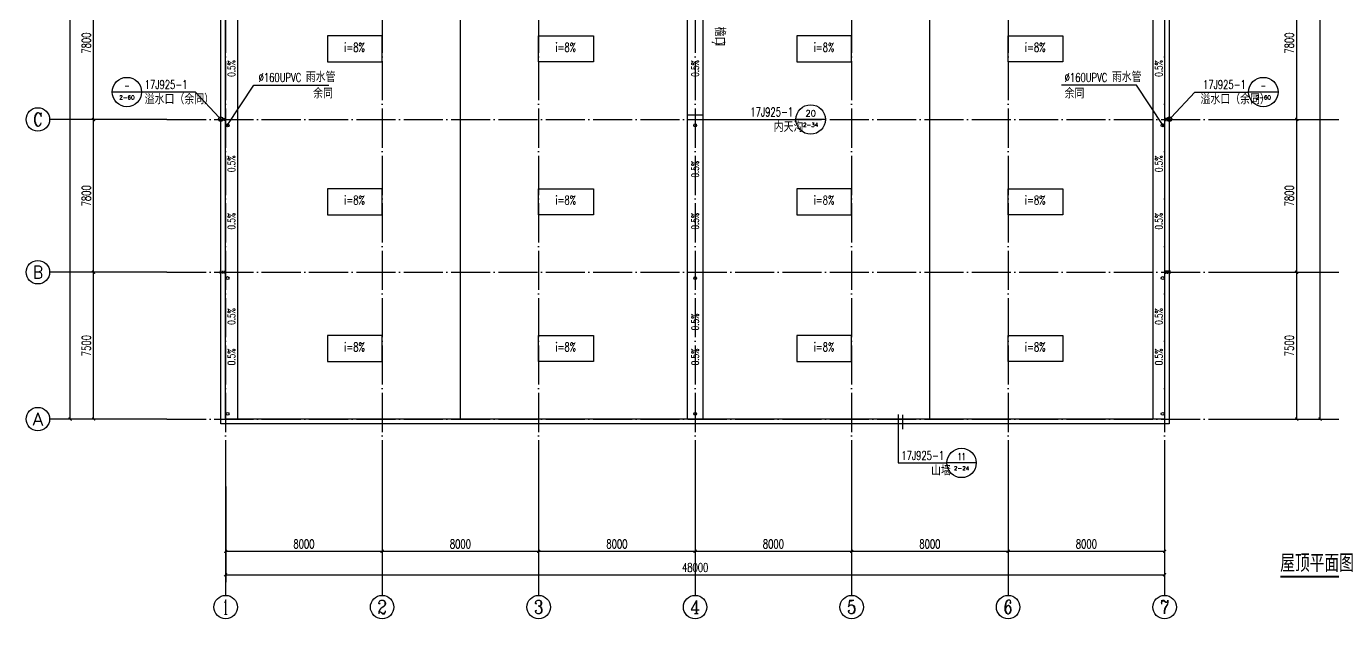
# Model space of a CAD drawing. Header units: millimetres. Extents: x 4455189 to 4808172, y 18512388 to 19204582.
# Drawn here: x 4706772 to 4773572, y 18734818 to 18765083 of the extents above; entities that cross this region are included whole.
import ezdxf
from ezdxf.enums import TextEntityAlignment as Align

# ---------------------------------------------------------------- set-up
doc = ezdxf.new("R2010")
doc.units = ezdxf.units.MM
doc.header["$LTSCALE"] = 1000
doc.header["$MEASUREMENT"] = 0
doc.linetypes.add('DASH', pattern=[0.35, 0.25, -0.1])
doc.linetypes.add('DOTE', pattern=[2.42, 2, -0.2, 0.02, -0.2])
doc.layers.get('Defpoints').update_dxf_attribs({"color": 1})
for name, color, linetype in [('AXIS_TEXT', 7, 'Continuous'), ('AXIS_外部', 171, 'Continuous'), ('DIM_IDEN', 171, 'Continuous'), ('DIM_SYMB', 165, 'Continuous'), ('DOTE', 250, 'DOTE'), ('GROUND', 150, 'Continuous'), ('PUB_DIM', 161, 'Continuous'), ('PUB_TEXT', 7, 'Continuous'), ('雨水管', 6, 'Continuous')]:
    doc.layers.add(name, color=color, linetype=linetype)
doc.styles.add('_TCH_AXIS', font='COMPLEX', dxfattribs={"bigfont": 'GBCBIG'})
doc.styles.add('_TCH_DIM', font='SIMPLEX', dxfattribs={"bigfont": 'GBCBIG'})
doc.styles.add('_TCH_DIM_T3', font='SIMPLEX', dxfattribs={"width": 0.705882, "bigfont": 'GBCBIG'})
doc.styles.add('_TCH_LABEL', font='COMPLEX', dxfattribs={"bigfont": 'GBCBIG'})
doc.styles.add('COMPLEX', font='COMPLEX')
doc.styles.add('HT', font='simhei.ttf', dxfattribs={"width": 0.7})
doc.dimstyles.new('_TCH_ARCH&&150', dxfattribs={"dimtxt": 446.25, "dimasz": 150, "dimexe": 375, "dimexo": 450, "dimgap": 150, "dimtad": 1, "dimdec": 0, "dimzin": 0, "dimdsep": 46, "dimtxsty": '_TCH_DIM_T3', "dimblk": 'ARCHTICK', "dimcen": 0.09, "dimclrt": 7, "dimazin": 2, "dimtfac": 1, "dimtdec": 0, "dimtix": 1, "dimtmove": 2, "dimatfit": 3, "dimfxl": 0, "dimtolj": 1, "dimtzin": 0, "dimarcsym": 0})

# ---------------------------------------------------------------- blocks, each defined once
blk = doc.blocks.new('_ArchTick')
at = {"color": 0, "linetype": 'ByBlock', "const_width": 0.4}
blk.add_lwpolyline([(-0.5, -0.5), (0.5, 0.5)], dxfattribs=at)
blk = doc.blocks.new('*D339')
at = {"layer": 'AXIS_外部', "color": 0, "lineweight": -2}
for p, q in [((4768422, 18752518), (4772097, 18752518)), ((4771722, 18745018), (4771722, 18752518)), ((4768422, 18745018), (4772097, 18745018))]:
    blk.add_line(p, q, dxfattribs=at)
at = {"layer": 'Defpoints', "color": 0}
for p in [(4767972, 18752518), (4771722, 18752518), (4767972, 18745018)]:
    blk.add_point(p, dxfattribs=at)
at = {"layer": 'AXIS_外部', "color": 0, "lineweight": -2, "xscale": 150, "yscale": 150, "zscale": 150}
for p, rotation in [((4771722, 18752518), 90), ((4771722, 18745018), 270)]:
    blk.add_blockref('_ArchTick', p, dxfattribs=dict(at, rotation=rotation))
at = {"layer": 'AXIS_外部', "color": 7, "insert": (4771348, 18748768), "char_height": 446.2, "attachment_point": 5, "rotation": 90, "style": '_TCH_DIM_T3'}
blk.add_mtext('\\A1;7500', dxfattribs=at)
blk = doc.blocks.new('*D340')
at = {"layer": 'AXIS_外部', "color": 0, "lineweight": -2}
for p, q in [((4768422, 18760318), (4772097, 18760318)), ((4771722, 18752518), (4771722, 18760318)), ((4768422, 18752518), (4772097, 18752518))]:
    blk.add_line(p, q, dxfattribs=at)
at = {"layer": 'Defpoints', "color": 0}
for p in [(4767972, 18760318), (4771722, 18760318), (4767972, 18752518)]:
    blk.add_point(p, dxfattribs=at)
at = {"layer": 'AXIS_外部', "color": 0, "lineweight": -2, "xscale": 150, "yscale": 150, "zscale": 150}
for p, rotation in [((4771722, 18760318), 90), ((4771722, 18752518), 270)]:
    blk.add_blockref('_ArchTick', p, dxfattribs=dict(at, rotation=rotation))
at = {"layer": 'AXIS_外部', "color": 7, "insert": (4771348, 18756418), "char_height": 446.2, "attachment_point": 5, "rotation": 90, "style": '_TCH_DIM_T3'}
blk.add_mtext('\\A1;7800', dxfattribs=at)
blk = doc.blocks.new('*D341')
at = {"layer": 'AXIS_外部', "color": 0, "lineweight": -2}
for p, q in [((4768422, 18768118), (4772097, 18768118)), ((4771722, 18760318), (4771722, 18768118)), ((4768422, 18760318), (4772097, 18760318))]:
    blk.add_line(p, q, dxfattribs=at)
at = {"layer": 'Defpoints', "color": 0}
for p in [(4767972, 18768118), (4771722, 18768118), (4767972, 18760318)]:
    blk.add_point(p, dxfattribs=at)
at = {"layer": 'AXIS_外部', "color": 0, "lineweight": -2, "xscale": 150, "yscale": 150, "zscale": 150}
for p, rotation in [((4771722, 18768118), 90), ((4771722, 18760318), 270)]:
    blk.add_blockref('_ArchTick', p, dxfattribs=dict(at, rotation=rotation))
at = {"layer": 'AXIS_外部', "color": 7, "insert": (4771348, 18764218), "char_height": 446.2, "attachment_point": 5, "rotation": 90, "style": '_TCH_DIM_T3'}
blk.add_mtext('\\A1;7800', dxfattribs=at)
blk = doc.blocks.new('*D346')
at = {"layer": 'AXIS_外部', "color": 0, "lineweight": -2}
for p, q in [((4768422, 18799018), (4773297, 18799018)), ((4772922, 18745018), (4772922, 18799018)), ((4768422, 18745018), (4773297, 18745018))]:
    blk.add_line(p, q, dxfattribs=at)
at = {"layer": 'Defpoints', "color": 0}
for p in [(4767972, 18799018), (4772922, 18799018), (4767972, 18745018)]:
    blk.add_point(p, dxfattribs=at)
at = {"layer": 'AXIS_外部', "color": 0, "lineweight": -2, "xscale": 150, "yscale": 150, "zscale": 150}
for p, rotation in [((4772922, 18799018), 90), ((4772922, 18745018), 270)]:
    blk.add_blockref('_ArchTick', p, dxfattribs=dict(at, rotation=rotation))
at = {"layer": 'AXIS_外部', "color": 7, "insert": (4772548, 18772018), "char_height": 446.2, "attachment_point": 5, "rotation": 90, "style": '_TCH_DIM_T3'}
blk.add_mtext('\\A1;54000', dxfattribs=at)
blk = doc.blocks.new('*D347')
at = {"layer": 'AXIS_外部', "color": 0, "lineweight": -2}
for p, q in [((4716972, 18741568), (4716972, 18737893)), ((4724972, 18741568), (4724972, 18737893)), ((4716972, 18738268), (4724972, 18738268))]:
    blk.add_line(p, q, dxfattribs=at)
at = {"layer": 'Defpoints', "color": 0}
for p in [(4716972, 18742018), (4724972, 18742018), (4724972, 18738268)]:
    blk.add_point(p, dxfattribs=at)
at = {"layer": 'AXIS_外部', "color": 0, "lineweight": -2, "xscale": 150, "yscale": 150, "zscale": 150, "rotation": 180}
blk.add_blockref('_ArchTick', (4716972, 18738268), dxfattribs=at)
at = {"layer": 'AXIS_外部', "color": 0, "lineweight": -2, "xscale": 150, "yscale": 150, "zscale": 150}
blk.add_blockref('_ArchTick', (4724972, 18738268), dxfattribs=at)
at = {"layer": 'AXIS_外部', "color": 7, "insert": (4720972, 18738641), "char_height": 446.2, "attachment_point": 5, "style": '_TCH_DIM_T3'}
blk.add_mtext('\\A1;8000', dxfattribs=at)
blk = doc.blocks.new('*D348')
at = {"layer": 'AXIS_外部', "color": 0, "lineweight": -2}
for p, q in [((4724972, 18741568), (4724972, 18737893)), ((4732972, 18741568), (4732972, 18737893)), ((4724972, 18738268), (4732972, 18738268))]:
    blk.add_line(p, q, dxfattribs=at)
at = {"layer": 'Defpoints', "color": 0}
for p in [(4724972, 18742018), (4732972, 18742018), (4732972, 18738268)]:
    blk.add_point(p, dxfattribs=at)
at = {"layer": 'AXIS_外部', "color": 0, "lineweight": -2, "xscale": 150, "yscale": 150, "zscale": 150, "rotation": 180}
blk.add_blockref('_ArchTick', (4724972, 18738268), dxfattribs=at)
at = {"layer": 'AXIS_外部', "color": 0, "lineweight": -2, "xscale": 150, "yscale": 150, "zscale": 150}
blk.add_blockref('_ArchTick', (4732972, 18738268), dxfattribs=at)
at = {"layer": 'AXIS_外部', "color": 7, "insert": (4728972, 18738641), "char_height": 446.2, "attachment_point": 5, "style": '_TCH_DIM_T3'}
blk.add_mtext('\\A1;8000', dxfattribs=at)
blk = doc.blocks.new('*D349')
at = {"layer": 'AXIS_外部', "color": 0, "lineweight": -2}
for p, q in [((4732972, 18741568), (4732972, 18737893)), ((4740972, 18741568), (4740972, 18737893)), ((4732972, 18738268), (4740972, 18738268))]:
    blk.add_line(p, q, dxfattribs=at)
at = {"layer": 'Defpoints', "color": 0}
for p in [(4732972, 18742018), (4740972, 18742018), (4740972, 18738268)]:
    blk.add_point(p, dxfattribs=at)
at = {"layer": 'AXIS_外部', "color": 0, "lineweight": -2, "xscale": 150, "yscale": 150, "zscale": 150, "rotation": 180}
blk.add_blockref('_ArchTick', (4732972, 18738268), dxfattribs=at)
at = {"layer": 'AXIS_外部', "color": 0, "lineweight": -2, "xscale": 150, "yscale": 150, "zscale": 150}
blk.add_blockref('_ArchTick', (4740972, 18738268), dxfattribs=at)
at = {"layer": 'AXIS_外部', "color": 7, "insert": (4736972, 18738641), "char_height": 446.2, "attachment_point": 5, "style": '_TCH_DIM_T3'}
blk.add_mtext('\\A1;8000', dxfattribs=at)
blk = doc.blocks.new('*D350')
at = {"layer": 'AXIS_外部', "color": 0, "lineweight": -2}
for p, q in [((4740972, 18741568), (4740972, 18737893)), ((4748972, 18741568), (4748972, 18737893)), ((4740972, 18738268), (4748972, 18738268))]:
    blk.add_line(p, q, dxfattribs=at)
at = {"layer": 'Defpoints', "color": 0}
for p in [(4740972, 18742018), (4748972, 18742018), (4748972, 18738268)]:
    blk.add_point(p, dxfattribs=at)
at = {"layer": 'AXIS_外部', "color": 0, "lineweight": -2, "xscale": 150, "yscale": 150, "zscale": 150, "rotation": 180}
blk.add_blockref('_ArchTick', (4740972, 18738268), dxfattribs=at)
at = {"layer": 'AXIS_外部', "color": 0, "lineweight": -2, "xscale": 150, "yscale": 150, "zscale": 150}
blk.add_blockref('_ArchTick', (4748972, 18738268), dxfattribs=at)
at = {"layer": 'AXIS_外部', "color": 7, "insert": (4744972, 18738641), "char_height": 446.2, "attachment_point": 5, "style": '_TCH_DIM_T3'}
blk.add_mtext('\\A1;8000', dxfattribs=at)
blk = doc.blocks.new('*D351')
at = {"layer": 'AXIS_外部', "color": 0, "lineweight": -2}
for p, q in [((4748972, 18741568), (4748972, 18737893)), ((4756972, 18741568), (4756972, 18737893)), ((4748972, 18738268), (4756972, 18738268))]:
    blk.add_line(p, q, dxfattribs=at)
at = {"layer": 'Defpoints', "color": 0}
for p in [(4748972, 18742018), (4756972, 18742018), (4756972, 18738268)]:
    blk.add_point(p, dxfattribs=at)
at = {"layer": 'AXIS_外部', "color": 0, "lineweight": -2, "xscale": 150, "yscale": 150, "zscale": 150, "rotation": 180}
blk.add_blockref('_ArchTick', (4748972, 18738268), dxfattribs=at)
at = {"layer": 'AXIS_外部', "color": 0, "lineweight": -2, "xscale": 150, "yscale": 150, "zscale": 150}
blk.add_blockref('_ArchTick', (4756972, 18738268), dxfattribs=at)
at = {"layer": 'AXIS_外部', "color": 7, "insert": (4752972, 18738641), "char_height": 446.2, "attachment_point": 5, "style": '_TCH_DIM_T3'}
blk.add_mtext('\\A1;8000', dxfattribs=at)
blk = doc.blocks.new('*D352')
at = {"layer": 'AXIS_外部', "color": 0, "lineweight": -2}
for p, q in [((4756972, 18741568), (4756972, 18737893)), ((4764972, 18741568), (4764972, 18737893)), ((4756972, 18738268), (4764972, 18738268))]:
    blk.add_line(p, q, dxfattribs=at)
at = {"layer": 'Defpoints', "color": 0}
for p in [(4756972, 18742018), (4764972, 18742018), (4764972, 18738268)]:
    blk.add_point(p, dxfattribs=at)
at = {"layer": 'AXIS_外部', "color": 0, "lineweight": -2, "xscale": 150, "yscale": 150, "zscale": 150, "rotation": 180}
blk.add_blockref('_ArchTick', (4756972, 18738268), dxfattribs=at)
at = {"layer": 'AXIS_外部', "color": 0, "lineweight": -2, "xscale": 150, "yscale": 150, "zscale": 150}
blk.add_blockref('_ArchTick', (4764972, 18738268), dxfattribs=at)
at = {"layer": 'AXIS_外部', "color": 7, "insert": (4760972, 18738641), "char_height": 446.2, "attachment_point": 5, "style": '_TCH_DIM_T3'}
blk.add_mtext('\\A1;8000', dxfattribs=at)
blk = doc.blocks.new('*D353')
at = {"layer": 'AXIS_外部', "color": 0, "lineweight": -2}
for p, q in [((4716972, 18741568), (4716972, 18736693)), ((4764972, 18741568), (4764972, 18736693)), ((4716972, 18737068), (4764972, 18737068))]:
    blk.add_line(p, q, dxfattribs=at)
at = {"layer": 'Defpoints', "color": 0}
for p in [(4716972, 18742018), (4764972, 18742018), (4764972, 18737068)]:
    blk.add_point(p, dxfattribs=at)
at = {"layer": 'AXIS_外部', "color": 0, "lineweight": -2, "xscale": 150, "yscale": 150, "zscale": 150, "rotation": 180}
blk.add_blockref('_ArchTick', (4716972, 18737068), dxfattribs=at)
at = {"layer": 'AXIS_外部', "color": 0, "lineweight": -2, "xscale": 150, "yscale": 150, "zscale": 150}
blk.add_blockref('_ArchTick', (4764972, 18737068), dxfattribs=at)
at = {"layer": 'AXIS_外部', "color": 7, "insert": (4740972, 18737441), "char_height": 446.2, "attachment_point": 5, "style": '_TCH_DIM_T3'}
blk.add_mtext('\\A1;48000', dxfattribs=at)
blk = doc.blocks.new('*D354')
at = {"layer": 'AXIS_外部', "color": 0, "lineweight": -2}
for p, q in [((4713522, 18752518), (4709847, 18752518)), ((4710222, 18745018), (4710222, 18752518)), ((4713522, 18745018), (4709847, 18745018))]:
    blk.add_line(p, q, dxfattribs=at)
at = {"layer": 'Defpoints', "color": 0}
for p in [(4710222, 18752518), (4713972, 18752518), (4713972, 18745018)]:
    blk.add_point(p, dxfattribs=at)
at = {"layer": 'AXIS_外部', "color": 0, "lineweight": -2, "xscale": 150, "yscale": 150, "zscale": 150}
for p, rotation in [((4710222, 18752518), 90), ((4710222, 18745018), 270)]:
    blk.add_blockref('_ArchTick', p, dxfattribs=dict(at, rotation=rotation))
at = {"layer": 'AXIS_外部', "color": 7, "insert": (4709848, 18748768), "char_height": 446.2, "attachment_point": 5, "rotation": 90, "style": '_TCH_DIM_T3'}
blk.add_mtext('\\A1;7500', dxfattribs=at)
blk = doc.blocks.new('*D355')
at = {"layer": 'AXIS_外部', "color": 0, "lineweight": -2}
for p, q in [((4713522, 18760318), (4709847, 18760318)), ((4710222, 18752518), (4710222, 18760318)), ((4713522, 18752518), (4709847, 18752518))]:
    blk.add_line(p, q, dxfattribs=at)
at = {"layer": 'Defpoints', "color": 0}
for p in [(4710222, 18760318), (4713972, 18760318), (4713972, 18752518)]:
    blk.add_point(p, dxfattribs=at)
at = {"layer": 'AXIS_外部', "color": 0, "lineweight": -2, "xscale": 150, "yscale": 150, "zscale": 150}
for p, rotation in [((4710222, 18760318), 90), ((4710222, 18752518), 270)]:
    blk.add_blockref('_ArchTick', p, dxfattribs=dict(at, rotation=rotation))
at = {"layer": 'AXIS_外部', "color": 7, "insert": (4709848, 18756418), "char_height": 446.2, "attachment_point": 5, "rotation": 90, "style": '_TCH_DIM_T3'}
blk.add_mtext('\\A1;7800', dxfattribs=at)
blk = doc.blocks.new('*D356')
at = {"layer": 'AXIS_外部', "color": 0, "lineweight": -2}
for p, q in [((4713522, 18768118), (4709847, 18768118)), ((4710222, 18760318), (4710222, 18768118)), ((4713522, 18760318), (4709847, 18760318))]:
    blk.add_line(p, q, dxfattribs=at)
at = {"layer": 'Defpoints', "color": 0}
for p in [(4710222, 18768118), (4713972, 18768118), (4713972, 18760318)]:
    blk.add_point(p, dxfattribs=at)
at = {"layer": 'AXIS_外部', "color": 0, "lineweight": -2, "xscale": 150, "yscale": 150, "zscale": 150}
for p, rotation in [((4710222, 18768118), 90), ((4710222, 18760318), 270)]:
    blk.add_blockref('_ArchTick', p, dxfattribs=dict(at, rotation=rotation))
at = {"layer": 'AXIS_外部', "color": 7, "insert": (4709848, 18764218), "char_height": 446.2, "attachment_point": 5, "rotation": 90, "style": '_TCH_DIM_T3'}
blk.add_mtext('\\A1;7800', dxfattribs=at)
blk = doc.blocks.new('*D361')
at = {"layer": 'AXIS_外部', "color": 0, "lineweight": -2}
for p, q in [((4713522, 18799018), (4708647, 18799018)), ((4709022, 18745018), (4709022, 18799018)), ((4713522, 18745018), (4708647, 18745018))]:
    blk.add_line(p, q, dxfattribs=at)
at = {"layer": 'Defpoints', "color": 0}
for p in [(4709022, 18799018), (4713972, 18799018), (4713972, 18745018)]:
    blk.add_point(p, dxfattribs=at)
at = {"layer": 'AXIS_外部', "color": 0, "lineweight": -2, "xscale": 150, "yscale": 150, "zscale": 150}
for p, rotation in [((4709022, 18799018), 90), ((4709022, 18745018), 270)]:
    blk.add_blockref('_ArchTick', p, dxfattribs=dict(at, rotation=rotation))
at = {"layer": 'AXIS_外部', "color": 7, "insert": (4708648, 18772018), "char_height": 446.2, "attachment_point": 5, "rotation": 90, "style": '_TCH_DIM_T3'}
blk.add_mtext('\\A1;54000', dxfattribs=at)
blk = doc.blocks.new('_AXISO')
blk.add_circle((0, 0), 0.5)
at = {"layer": 'AXIS_TEXT', "style": 'COMPLEX', "width": 1.041667}
blk.add_attdef('A', text='', height=0.56, dxfattribs=at).set_placement((-0.25, -0.28), (0.25, -0.28), align=Align.FIT)

msp = doc.modelspace()

# ---------------------------------------------------------------- linework, layer by layer
for points in [[(4722173.9, 18763255.5), (4724971.6, 18763255.5), (4724971.6, 18764580.5), (4722173.9, 18764580.5)], [(4735769.3, 18763255.5), (4732971.6, 18763255.5), (4732971.6, 18764580.5), (4735769.3, 18764580.5)], [(4746173.9, 18763255.5), (4748971.6, 18763255.5), (4748971.6, 18764580.5), (4746173.9, 18764580.5)], [(4759769.3, 18763255.5), (4756971.6, 18763255.5), (4756971.6, 18764580.5), (4759769.3, 18764580.5)], [(4722173.9, 18755455.5), (4724971.6, 18755455.5), (4724971.6, 18756780.5), (4722173.9, 18756780.5)], [(4735769.3, 18755455.5), (4732971.6, 18755455.5), (4732971.6, 18756780.5), (4735769.3, 18756780.5)], [(4746173.9, 18755455.5), (4748971.6, 18755455.5), (4748971.6, 18756780.5), (4746173.9, 18756780.5)], [(4759769.3, 18755455.5), (4756971.6, 18755455.5), (4756971.6, 18756780.5), (4759769.3, 18756780.5)], [(4722173.9, 18747955.5), (4724971.6, 18747955.5), (4724971.6, 18749280.5), (4722173.9, 18749280.5)], [(4735769.3, 18747955.5), (4732971.6, 18747955.5), (4732971.6, 18749280.5), (4735769.3, 18749280.5)], [(4746173.9, 18747955.5), (4748971.6, 18747955.5), (4748971.6, 18749280.5), (4746173.9, 18749280.5)], [(4759769.3, 18747955.5), (4756971.6, 18747955.5), (4756971.6, 18749280.5), (4759769.3, 18749280.5)]]:
    msp.add_lwpolyline(points, close=True)
at = {"linetype": 'DASH', "ltscale": 0.3}
for points in [[(4716971.6, 18760368), (4716971.6, 18760268), (4716671.6, 18760268), (4716671.6, 18760368)], [(4764971.6, 18760368), (4764971.6, 18760268), (4765271.6, 18760268), (4765271.6, 18760368)], [(4716971.6, 18752568), (4716971.6, 18752468), (4716671.6, 18752468), (4716671.6, 18752568)], [(4764971.6, 18752568), (4764971.6, 18752468), (4765271.6, 18752468), (4765271.6, 18752568)]]:
    msp.add_lwpolyline(points, close=True, dxfattribs=at)
at = {"layer": 'AXIS_外部'}
for p, q in [((4728971.6, 18745018), (4728971.6, 18799018)), ((4752971.6, 18745018), (4752971.6, 18799018)), ((4713971.6, 18760318), (4707971.6, 18760318)), ((4767971.6, 18760318), (4773971.6, 18760318)), ((4713971.6, 18752518), (4707971.6, 18752518)), ((4767971.6, 18752518), (4773971.6, 18752518)), ((4713971.6, 18745018), (4707971.6, 18745018)), ((4767971.6, 18745018), (4773971.6, 18745018)), ((4716971.6, 18742018), (4716971.6, 18736018)), ((4724971.6, 18742018), (4724971.6, 18736018)), ((4732971.6, 18742018), (4732971.6, 18736018)), ((4740971.6, 18742018), (4740971.6, 18736018)), ((4748971.6, 18742018), (4748971.6, 18736018)), ((4756971.6, 18742018), (4756971.6, 18736018)), ((4764971.6, 18742018), (4764971.6, 18736018))]:
    msp.add_line(p, q, dxfattribs=at)
at = {"layer": 'DIM_IDEN'}
for p, q in [((4712675.6, 18761718.9), (4711175.6, 18761718.9)), ((4715427.1, 18761718.9), (4712675.6, 18761718.9)), ((4716642.4, 18760421.6), (4715427.1, 18761718.9)), ((4717042.3, 18760011.6), (4718403.4, 18762078.1)), ((4718403.4, 18762078.1), (4722242.4, 18762078.1)), ((4763539.7, 18762078.1), (4759700.8, 18762078.1)), ((4764900.9, 18760011.6), (4763539.7, 18762078.1)), ((4765300.8, 18760421.6), (4766516.1, 18761718.9)), ((4766516.1, 18761718.9), (4769267.6, 18761718.9)), ((4770767.6, 18761718.9), (4769267.6, 18761718.9)), ((4740596.6, 18760318), (4742158.7, 18760318)), ((4742158.7, 18760318), (4746127.2, 18760318)), ((4747627.2, 18760318), (4746127.2, 18760318)), ((4751350.8, 18745244.6), (4751350.8, 18742778)), ((4751350.8, 18742778), (4753843.7, 18742778)), ((4755343.7, 18742778), (4753843.7, 18742778))]:
    msp.add_line(p, q, dxfattribs=at)
at = {"layer": 'DIM_IDEN', "const_width": 75}
for points in [[(4740596.6, 18760543), (4741346.6, 18760543)], [(4751575.8, 18745244.6), (4751575.8, 18744494.6)]]:
    msp.add_lwpolyline(points, dxfattribs=at)
at = {"layer": 'DIM_IDEN', "const_width": 60}
for points in [[(4717025.8, 18759986.6, 1), (4717058.8, 18760036.7, 1)], [(4764917.4, 18759986.6, 1), (4764884.4, 18760036.7, 1)]]:
    msp.add_lwpolyline(points, format="xyb", close=True, dxfattribs=at)
at = {"layer": 'DIM_IDEN'}
for centre, radius in [((4711925.6, 18761718.9), 750), ((4770017.6, 18761718.9), 750), ((4746877.2, 18760318), 750), ((4716721.6, 18760337.1), 115.8), ((4765221.6, 18760337.1), 115.8), ((4754593.7, 18742778), 750)]:
    msp.add_circle(centre, radius, dxfattribs=at)
at = {"layer": 'DIM_SYMB'}
for points in [[(4724272.2, 18763671.7, 0, 0, 0), (4723324.5, 18763671.7, 120, 0, 0), (4722874.5, 18763671.7, 0, 0, 0)], [(4733671, 18763671.7, 0, 0, 0), (4734618.7, 18763671.7, 120, 0, 0), (4735068.7, 18763671.7, 0, 0, 0)], [(4748272.2, 18763671.7, 0, 0, 0), (4747324.5, 18763671.7, 120, 0, 0), (4746874.5, 18763671.7, 0, 0, 0)], [(4757671, 18763671.7, 0, 0, 0), (4758618.7, 18763671.7, 120, 0, 0), (4759068.7, 18763671.7, 0, 0, 0)], [(4724272.2, 18755871.7, 0, 0, 0), (4723324.5, 18755871.7, 120, 0, 0), (4722874.5, 18755871.7, 0, 0, 0)], [(4733671, 18755871.7, 0, 0, 0), (4734618.7, 18755871.7, 120, 0, 0), (4735068.7, 18755871.7, 0, 0, 0)], [(4748272.2, 18755871.7, 0, 0, 0), (4747324.5, 18755871.7, 120, 0, 0), (4746874.5, 18755871.7, 0, 0, 0)], [(4757671, 18755871.7, 0, 0, 0), (4758618.7, 18755871.7, 120, 0, 0), (4759068.7, 18755871.7, 0, 0, 0)], [(4724272.2, 18748371.7, 0, 0, 0), (4723324.5, 18748371.7, 120, 0, 0), (4722874.5, 18748371.7, 0, 0, 0)], [(4733671, 18748371.7, 0, 0, 0), (4734618.7, 18748371.7, 120, 0, 0), (4735068.7, 18748371.7, 0, 0, 0)], [(4748272.2, 18748371.7, 0, 0, 0), (4747324.5, 18748371.7, 120, 0, 0), (4746874.5, 18748371.7, 0, 0, 0)], [(4757671, 18748371.7, 0, 0, 0), (4758618.7, 18748371.7, 120, 0, 0), (4759068.7, 18748371.7, 0, 0, 0)]]:
    msp.add_lwpolyline(points, format="xyseb", dxfattribs=at)
at = {"layer": 'DIM_SYMB', "const_width": 105}
msp.add_lwpolyline([(4770881.5, 18736966.4), (4774952.5, 18736966.4)], dxfattribs=at)
at = {"layer": 'DOTE'}
for p, q in [((4716971.6, 18802018), (4716971.6, 18742018)), ((4724971.6, 18802018), (4724971.6, 18742018)), ((4732971.6, 18802018), (4732971.6, 18742018)), ((4740971.6, 18802018), (4740971.6, 18742018)), ((4748971.6, 18802018), (4748971.6, 18742018)), ((4756971.6, 18802018), (4756971.6, 18742018)), ((4764971.6, 18802018), (4764971.6, 18742018)), ((4713971.6, 18760318), (4770344.5, 18760318)), ((4713971.6, 18752518), (4770344.5, 18752518)), ((4713971.6, 18745018), (4770344.5, 18745018))]:
    msp.add_line(p, q, dxfattribs=at)
at = {"layer": 'GROUND'}
for p, q in [((4717571.6, 18799018), (4717571.6, 18745018)), ((4740571.6, 18799018), (4740571.6, 18745018)), ((4741371.6, 18799018), (4741371.6, 18745018)), ((4764371.6, 18799018), (4764371.6, 18745018))]:
    msp.add_line(p, q, dxfattribs=at)
for points in [[(4716731.6, 18799258), (4765211.6, 18799258), (4765211.6, 18744778), (4716731.6, 18744778)], [(4716971.6, 18799018), (4764971.6, 18799018), (4764971.6, 18745018), (4716971.6, 18745018)]]:
    msp.add_lwpolyline(points, close=True, dxfattribs=at)
at = {"layer": 'PUB_DIM'}
for points in [[(4717269.1, 18762362.8, 0, 0, 0), (4717269.1, 18761312.8, 120, 0, 0), (4717269.1, 18760862.8, 0, 0, 0)], [(4740971.6, 18762362.8, 0, 0, 0), (4740971.6, 18761312.8, 120, 0, 0), (4740971.6, 18760862.8, 0, 0, 0)], [(4764674, 18762362.8, 0, 0, 0), (4764674, 18761312.8, 120, 0, 0), (4764674, 18760862.8, 0, 0, 0)], [(4717269.1, 18758639.9, 0, 0, 0), (4717269.1, 18759689.9, 120, 0, 0), (4717269.1, 18760139.9, 0, 0, 0)], [(4740971.6, 18758360.6, 0, 0, 0), (4740971.6, 18759410.6, 120, 0, 0), (4740971.6, 18759860.6, 0, 0, 0)], [(4764674, 18758639.9, 0, 0, 0), (4764674, 18759689.9, 120, 0, 0), (4764674, 18760139.9, 0, 0, 0)], [(4717269.1, 18754562.8, 0, 0, 0), (4717269.1, 18753512.8, 120, 0, 0), (4717269.1, 18753062.8, 0, 0, 0)], [(4740971.6, 18754562.8, 0, 0, 0), (4740971.6, 18753512.8, 120, 0, 0), (4740971.6, 18753062.8, 0, 0, 0)], [(4764674, 18754562.8, 0, 0, 0), (4764674, 18753512.8, 120, 0, 0), (4764674, 18753062.8, 0, 0, 0)], [(4717269.1, 18750839.9, 0, 0, 0), (4717269.1, 18751889.9, 120, 0, 0), (4717269.1, 18752339.9, 0, 0, 0)], [(4764674, 18750839.9, 0, 0, 0), (4764674, 18751889.9, 120, 0, 0), (4764674, 18752339.9, 0, 0, 0)], [(4740971.6, 18750560.6, 0, 0, 0), (4740971.6, 18751610.6, 120, 0, 0), (4740971.6, 18752060.6, 0, 0, 0)], [(4717269.1, 18747630.9, 0, 0, 0), (4717269.1, 18746580.9, 120, 0, 0), (4717269.1, 18746130.9, 0, 0, 0)], [(4740971.6, 18747630.9, 0, 0, 0), (4740971.6, 18746580.9, 120, 0, 0), (4740971.6, 18746130.9, 0, 0, 0)], [(4764674, 18747630.9, 0, 0, 0), (4764674, 18746580.9, 120, 0, 0), (4764674, 18746130.9, 0, 0, 0)]]:
    msp.add_lwpolyline(points, format="xyseb", dxfattribs=at)
at = {"layer": '雨水管'}
for centre in [(4717071.6, 18760018), (4740971.6, 18760018), (4764871.6, 18760018), (4717071.6, 18752218), (4740971.6, 18752218), (4764871.6, 18752218), (4717071.6, 18745286.1), (4740971.6, 18745286.1), (4764871.6, 18745286.1)]:
    msp.add_circle(centre, 75, dxfattribs=at)

# ---------------------------------------------------------------- block references
at = {"layer": 'AXIS_外部'}
ref = msp.add_blockref('_AXISO', (4707371.6, 18760318), dxfattribs=dict(at, xscale=1200, yscale=1200, zscale=1200))
ref.add_attrib('A', 'C', dxfattribs={"layer": 'AXIS_TEXT', "height": 683.5, "style": '_TCH_AXIS'}).set_placement((4707127.5, 18759976.3), (4707615.7, 18759976.3), align=Align.FIT)
ref = msp.add_blockref('_AXISO', (4707371.6, 18752518), dxfattribs=dict(at, xscale=1200, yscale=1200, zscale=1200))
ref.add_attrib('A', 'B', dxfattribs={"layer": 'AXIS_TEXT', "height": 652.9, "style": '_TCH_AXIS'}).set_placement((4707107.3, 18752191.6), (4707635.8, 18752191.6), align=Align.FIT)
ref = msp.add_blockref('_AXISO', (4707371.6, 18745018), dxfattribs=dict(at, xscale=1200, yscale=1200, zscale=1200))
ref.add_attrib('A', 'A', dxfattribs={"layer": 'AXIS_TEXT', "height": 637.8, "style": '_TCH_AXIS'}).set_placement((4707098.2, 18744699.1), (4707644.9, 18744699.1), align=Align.FIT)
ref = msp.add_blockref('_AXISO', (4716971.6, 18735418), dxfattribs=dict(at, xscale=1200, yscale=1200, zscale=1200))
ref.add_attrib('A', '1', dxfattribs={"layer": 'AXIS_TEXT', "height": 772.1, "style": '_TCH_AXIS'}).set_placement((4716806.1, 18735032), (4717137, 18735032), align=Align.FIT)
ref = msp.add_blockref('_AXISO', (4724971.6, 18735418), dxfattribs=dict(at, xscale=1200, yscale=1200, zscale=1200))
ref.add_attrib('A', '2', dxfattribs={"layer": 'AXIS_TEXT', "height": 698.9, "style": '_TCH_AXIS'}).set_placement((4724738.6, 18735068.6), (4725204.6, 18735068.6), align=Align.FIT)
ref = msp.add_blockref('_AXISO', (4732971.6, 18735418), dxfattribs=dict(at, xscale=1200, yscale=1200, zscale=1200))
ref.add_attrib('A', '3', dxfattribs={"layer": 'AXIS_TEXT', "height": 698.9, "style": '_TCH_AXIS'}).set_placement((4732738.6, 18735068.6), (4733204.6, 18735068.6), align=Align.FIT)
ref = msp.add_blockref('_AXISO', (4740971.6, 18735418), dxfattribs=dict(at, xscale=1200, yscale=1200, zscale=1200))
ref.add_attrib('A', '4', dxfattribs={"layer": 'AXIS_TEXT', "height": 668.2, "style": '_TCH_AXIS'}).set_placement((4740717, 18735084), (4741226.1, 18735084), align=Align.FIT)
ref = msp.add_blockref('_AXISO', (4748971.6, 18735418), dxfattribs=dict(at, xscale=1200, yscale=1200, zscale=1200))
ref.add_attrib('A', '5', dxfattribs={"layer": 'AXIS_TEXT', "height": 698.9, "style": '_TCH_AXIS'}).set_placement((4748738.6, 18735068.6), (4749204.6, 18735068.6), align=Align.FIT)
ref = msp.add_blockref('_AXISO', (4756971.6, 18735418), dxfattribs=dict(at, xscale=1200, yscale=1200, zscale=1200))
ref.add_attrib('A', '6', dxfattribs={"layer": 'AXIS_TEXT', "height": 698.9, "style": '_TCH_AXIS'}).set_placement((4756738.6, 18735068.6), (4757204.6, 18735068.6), align=Align.FIT)
ref = msp.add_blockref('_AXISO', (4764971.6, 18735418), dxfattribs=dict(at, xscale=1200, yscale=1200, zscale=1200))
ref.add_attrib('A', '7', dxfattribs={"layer": 'AXIS_TEXT', "height": 698.9, "style": '_TCH_AXIS'}).set_placement((4764738.6, 18735068.6), (4765204.6, 18735068.6), align=Align.FIT)

# ---------------------------------------------------------------- texts
at = {"layer": 'PUB_TEXT', "style": '_TCH_DIM'}
msp.add_text('檐口', height=506.38, rotation=270, dxfattribs=at).set_placement((4741979.1, 18765058))
at = {"layer": 'PUB_TEXT', "style": '_TCH_DIM', "width": 0.705882}
for s, height, rotation, p in [(')', 446.2, 270, (4741979.1, 18764320.8)), ('0.5%%%', 382.5, 90, (4717460.4, 18762497.8)), ('0.5%%%', 382.5, 90, (4741162.8, 18762497.8)), ('0.5%%%', 382.5, 90, (4764865.3, 18762497.8)), ('0.5%%%', 382.5, 90, (4717460.4, 18757630.6)), ('0.5%%%', 382.5, 90, (4764865.3, 18757630.6)), ('0.5%%%', 382.5, 90, (4741162.8, 18757351.3)), ('0.5%%%', 382.5, 90, (4717460.4, 18754697.8)), ('0.5%%%', 382.5, 90, (4741162.8, 18754697.8)), ('0.5%%%', 382.5, 90, (4764865.3, 18754697.8)), ('0.5%%%', 382.5, 90, (4717460.4, 18749830.6)), ('0.5%%%', 382.5, 90, (4741162.8, 18749551.3)), ('0.5%%%', 382.5, 90, (4764865.3, 18749830.6)), ('0.5%%%', 382.5, 90, (4717460.4, 18747765.9)), ('0.5%%%', 382.5, 90, (4741162.8, 18747765.9)), ('0.5%%%', 382.5, 90, (4764865.3, 18747765.9))]:
    msp.add_text(s, height=height, rotation=rotation, dxfattribs=at).set_placement(p)
at = {"layer": 'PUB_TEXT'}
for s, height, style, width, p in [('i=8%', 446.25, '_TCH_DIM', 0.705882, (4723033.3, 18763776.7)), ('i=8%', 446.25, '_TCH_DIM', 0.705882, (4733829.8, 18763776.7)), ('i=8%', 446.25, '_TCH_DIM', 0.705882, (4747033.3, 18763776.7)), ('i=8%', 446.25, '_TCH_DIM', 0.705882, (4757829.8, 18763776.7)), ('17J925-1', 446.25, '_TCH_LABEL', 0.705882, (4712833.1, 18761876.4)), ('%%c160UPVC', 446.25, '_TCH_LABEL', 0.705882, (4718653.4, 18762235.6)), ('%%c160UPVC', 446.25, '_TCH_LABEL', 0.705882, (4759858.3, 18762235.6)), ('17J925-1', 446.25, '_TCH_LABEL', 0.705882, (4766935.1, 18761876.4)), ('17J925-1', 446.25, '_TCH_LABEL', 0.705882, (4743794.7, 18760475.5)), ('i=8%', 446.25, '_TCH_DIM', 0.705882, (4723033.3, 18755976.7)), ('i=8%', 446.25, '_TCH_DIM', 0.705882, (4733829.8, 18755976.7)), ('i=8%', 446.25, '_TCH_DIM', 0.705882, (4747033.3, 18755976.7)), ('i=8%', 446.25, '_TCH_DIM', 0.705882, (4757829.8, 18755976.7)), ('i=8%', 446.25, '_TCH_DIM', 0.705882, (4723033.3, 18748476.7)), ('i=8%', 446.25, '_TCH_DIM', 0.705882, (4733829.8, 18748476.7)), ('i=8%', 446.25, '_TCH_DIM', 0.705882, (4747033.3, 18748476.7)), ('i=8%', 446.25, '_TCH_DIM', 0.705882, (4757829.8, 18748476.7)), ('17J925-1', 446.25, '_TCH_LABEL', 0.705882, (4751511.2, 18742935.5)), ('屋顶平面图', 788.61, 'HT', 0.7, (4770881.5, 18737300.5))]:
    msp.add_text(s, height=height, dxfattribs=dict(at, style=style, width=width)).set_placement(p)
at = {"layer": 'PUB_TEXT', "style": '_TCH_LABEL'}
for s, p in [('雨水管', (4721068.4, 18762235.6)), ('雨水管', (4762273.3, 18762235.6)), ('溢水口（余同）', (4712833.1, 18761097.8)), ('余同', (4721442.6, 18761395.6)), ('余同', (4759858.3, 18761395.6)), ('溢水口（余同）', (4766805.1, 18761097.8)), ('内天沟', (4744986.7, 18759685.8)), ('山墙', (4753032.8, 18742140.2))]:
    msp.add_text(s, height=506.38, dxfattribs=at).set_placement(p)
at = {"layer": 'PUB_TEXT', "style": '_TCH_LABEL', "width": 0.777778}
for p, p2 in [((4711795.1, 18761857.7), (4712056.1, 18761857.7)), ((4769887.1, 18761857.7), (4770148.1, 18761857.7))]:
    msp.add_text('-', height=391.5, dxfattribs=at).set_placement(p, p2, align=Align.FIT)
at = {"layer": 'PUB_TEXT', "style": '_TCH_LABEL'}
for s, height, p, p2 in [('2-60', 204.59, (4711535.9, 18761339.8), (4712315.2, 18761339.8)), ('2-60', 204.59, (4769627.9, 18761339.8), (4770407.3, 18761339.8)), ('20', 329.48, (4746610.5, 18760466.6), (4747143.9, 18760466.6)), ('2-34', 202.68, (4746486.3, 18759940.4), (4747268.1, 18759940.4)), ('11', 363.03, (4754386.3, 18742921.1), (4754801.2, 18742921.1)), ('2-24', 200.81, (4754201.7, 18742401.8), (4754985.8, 18742401.8))]:
    msp.add_text(s, height=height, dxfattribs=at).set_placement(p, p2, align=Align.FIT)

# ---------------------------------------------------------------- dimensions: what is measured, and where the dimension line sits
at = {"layer": 'AXIS_外部'}
for p1, p2, distance, picture, middle in [((4713971.6, 18745018), (4713971.6, 18799018), 4950, '*D361', (4708648.5, 18772018)), ((4767971.6, 18745018), (4767971.6, 18799018), -4950, '*D346', (4772548.5, 18772018)), ((4713971.6, 18760318), (4713971.6, 18768118), 3750, '*D356', (4709848.5, 18764218)), ((4767971.6, 18760318), (4767971.6, 18768118), -3750, '*D341', (4771348.5, 18764218)), ((4713971.6, 18752518), (4713971.6, 18760318), 3750, '*D355', (4709848.5, 18756418)), ((4767971.6, 18752518), (4767971.6, 18760318), -3750, '*D340', (4771348.5, 18756418)), ((4713971.6, 18745018), (4713971.6, 18752518), 3750, '*D354', (4709848.5, 18748768)), ((4767971.6, 18745018), (4767971.6, 18752518), -3750, '*D339', (4771348.5, 18748768)), ((4716971.6, 18742018), (4724971.6, 18742018), -3750, '*D347', (4720971.6, 18738641.2)), ((4716971.6, 18742018), (4764971.6, 18742018), -4950, '*D353', (4740971.6, 18737441.2)), ((4724971.6, 18742018), (4732971.6, 18742018), -3750, '*D348', (4728971.6, 18738641.2)), ((4732971.6, 18742018), (4740971.6, 18742018), -3750, '*D349', (4736971.6, 18738641.2)), ((4740971.6, 18742018), (4748971.6, 18742018), -3750, '*D350', (4744971.6, 18738641.2)), ((4748971.6, 18742018), (4756971.6, 18742018), -3750, '*D351', (4752971.6, 18738641.2)), ((4756971.6, 18742018), (4764971.6, 18742018), -3750, '*D352', (4760971.6, 18738641.2))]:
    dim = msp.add_aligned_dim(p1=p1, p2=p2, distance=distance, dimstyle='_TCH_ARCH&&150', dxfattribs=at)
    dim.commit()
    dim.dimension.update_dxf_attribs({"geometry": picture, "text_midpoint": middle})

doc.saveas('drawing.dxf')
